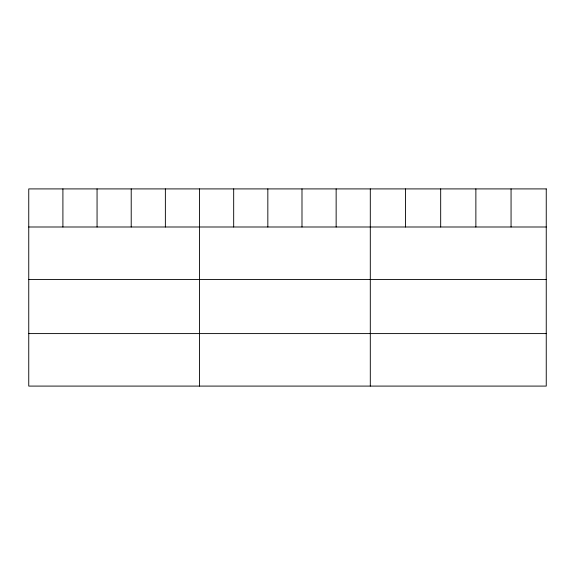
<?xml version="1.0" encoding="UTF-8"?>
<svg xmlns="http://www.w3.org/2000/svg" width="575" height="575" viewBox="0 0 575 575"><rect width="100%" height="100%" fill="white"/><g stroke="black" fill="none" stroke-linecap="round" stroke-linejoin="round"><path stroke-width="0.86" d="M28.75 226.996L546.25 226.996M28.75 279.5L546.25 279.5M28.75 333.593L546.25 333.593M511.06 188.909L511.06 226.996M475.87 188.909L475.87 226.996M440.68 188.909L440.68 226.996M405.49 188.909L405.49 226.996M370.3 188.909L370.3 386.091M336.145 188.909L336.145 226.996M301.99 188.909L301.99 226.996M267.835 188.909L267.835 226.996M233.68 188.909L233.68 226.996M199.525 188.909L199.525 386.091M165.37 188.909L165.37 226.996M131.215 188.909L131.215 226.996M97.06 188.909L97.06 226.996M62.905 188.909L62.905 226.996M546.25 188.909L28.75 188.909L28.75 386.091L546.25 386.091L546.25 188.909"/></g></svg>
